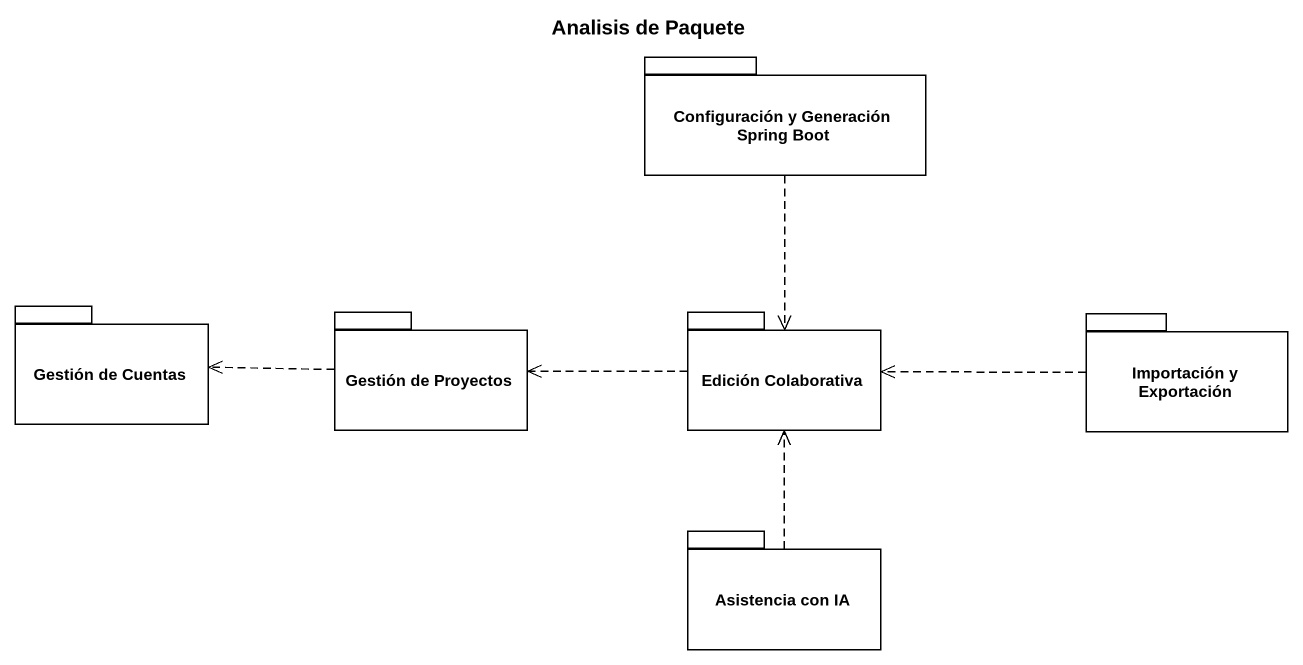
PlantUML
@startuml
title Analisis de Paquete
package "Configuración y Generación Spring Boot" as Configuración_y_Generación {
}
package "Gestión de Cuentas" as Gestión_de_Cuentas {
}
package "Gestión de Proyectos" as Gestión_de_Proyectos {
}
package "Edición Colaborativa" as Edición_Colaborativa {
}
package "Importación y Exportación" as Importación_y_Exportación {
}
package "Asistencia con IA" as Asistencia_con_IA {
}
Configuración_y_Generación ..> Edición_Colaborativa
Gestión_de_Proyectos .left.> Gestión_de_Cuentas
Edición_Colaborativa .left.> Gestión_de_Proyectos
Importación_y_Exportación .left.> Edición_Colaborativa
Asistencia_con_IA .up.> Edición_Colaborativa
@enduml
